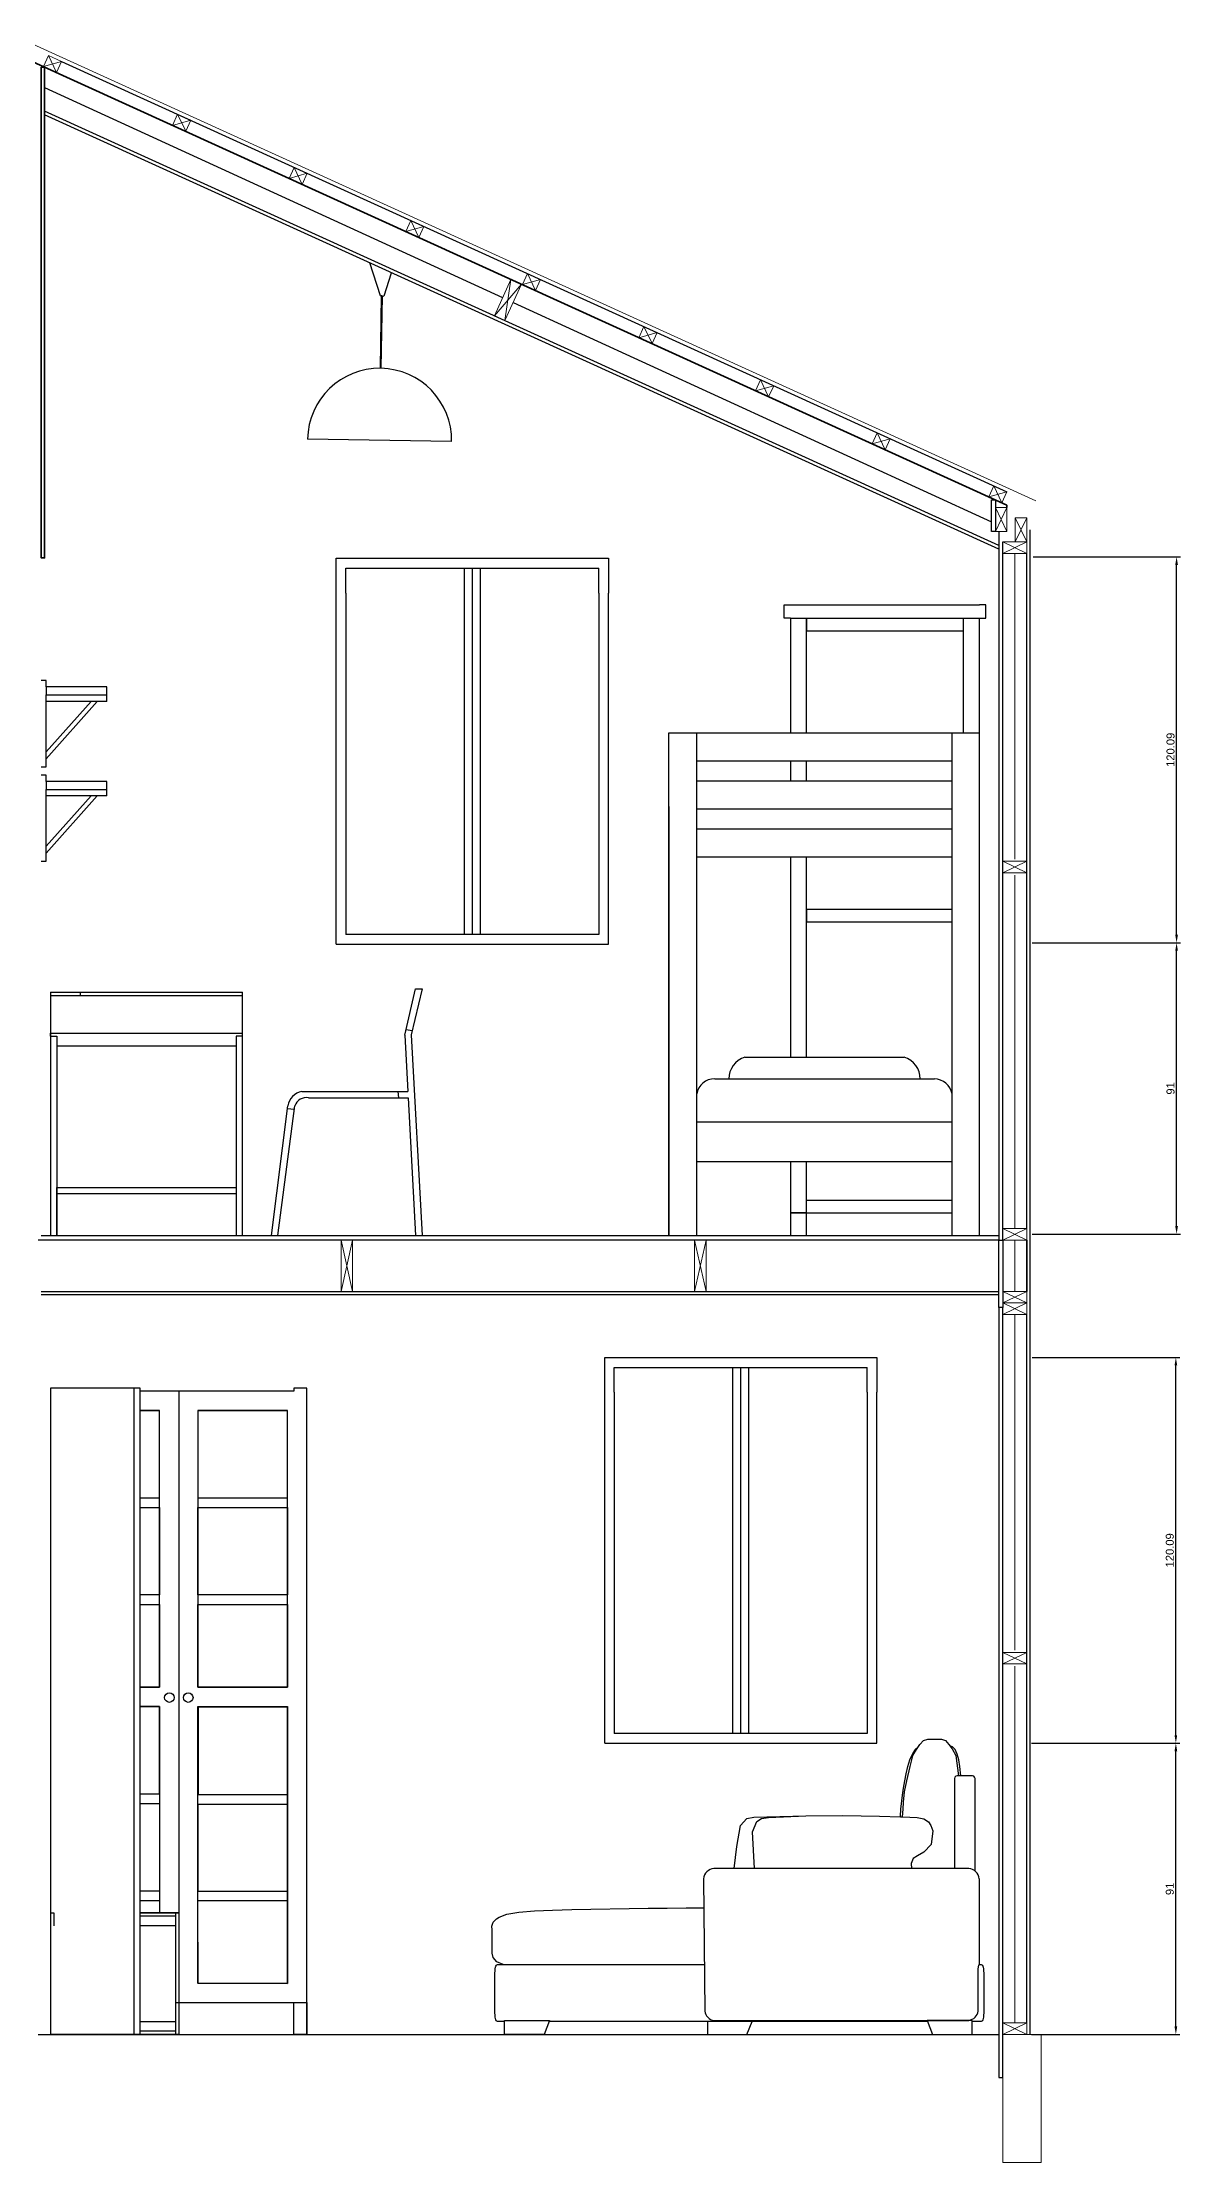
# Model space of a CAD drawing. Header units: inches. Extents: x 1841 to 3762, y 1077 to 2987.
# Drawn here: x 2364 to 2720, y 2281 to 2944 of the extents above; entities that cross this region are included whole.
import ezdxf

# ---------------------------------------------------------------- set-up
doc = ezdxf.new("R2010")
doc.units = ezdxf.units.IN
doc.header["$MEASUREMENT"] = 0
for name, color, linetype, lineweight in [('A-ANNO-SYMB', 3, 'Continuous', 18), ('A-DETL-MCUT', 4, 'Continuous', 25), ('A-ELEV-MBE1', 7, 'Continuous', 35), ('A-ELEV-MBE2', 4, 'Continuous', 25), ('A-SECT-MCUT', 7, 'Continuous', 35), ('A-WALL-PATT', 8, 'Continuous', 18), ('A-WALL-STUD', 3, 'Continuous', 18)]:
    doc.layers.add(name, color=color, linetype=linetype, lineweight=lineweight)
doc.layers.add('ANG010029 Angely Ludres Meridienne Object by Polantis 2012-T1', color=7, linetype='Continuous', true_color=0xf0dfcc)
doc.layers.add('ANG010029 Angely Ludres Meridienne Object by Polantis 2012-T2', color=7, linetype='Continuous', true_color=0x3b2222)
doc.styles.get("Standard").update_dxf_attribs({"font": 'Arial.ttf'})
doc.dimstyles.new('ISO-25', dxfattribs={"dimtxt": 2.5, "dimasz": 2.5, "dimexe": 1.25, "dimexo": 0.625, "dimtad": 1, "dimtxsty": 'Standard', "dimcen": 2.5, "dimadec": 0, "dimazin": 0, "dimtfac": 1, "dimtmove": 0, "dimatfit": 3, "dimfxl": 1, "dimarcsym": 0})

# ---------------------------------------------------------------- blocks, each defined once
blk = doc.blocks.new('*D20')
at = {"color": 0, "lineweight": -2, "transparency": 16777216}
for p, q in [((2673.22, 2412.46), (2719.55, 2412.46)), ((2718.3, 2323.96), (2718.3, 2409.96)), ((2673.22, 2321.46), (2719.55, 2321.46))]:
    blk.add_line(p, q, dxfattribs=at)
at = {"color": 0, "transparency": 16777216}
for points in [[(2717.89, 2409.96), (2718.72, 2409.96), (2718.3, 2412.46)], [(2717.89, 2323.96), (2718.72, 2323.96), (2718.3, 2321.46)]]:
    blk.add_solid(points, dxfattribs=at)
at = {"color": 0, "transparency": 16777216, "insert": (2716.41, 2366.96), "char_height": 2.5, "attachment_point": 5, "rotation": 90}
blk.add_mtext('91', dxfattribs=at)
blk = doc.blocks.new('*D21')
at = {"color": 0, "lineweight": -2, "transparency": 16777216}
for p, q in [((2673.45, 2533.04), (2719.55, 2533.04)), ((2718.3, 2414.96), (2718.3, 2530.54)), ((2673.22, 2412.46), (2719.55, 2412.46))]:
    blk.add_line(p, q, dxfattribs=at)
at = {"color": 0, "transparency": 16777216}
for points in [[(2717.89, 2530.54), (2718.72, 2530.54), (2718.3, 2533.04)], [(2717.89, 2414.96), (2718.72, 2414.96), (2718.3, 2412.46)]]:
    blk.add_solid(points, dxfattribs=at)
at = {"color": 0, "transparency": 16777216, "insert": (2716.41, 2472.75), "char_height": 2.5, "width": 10.1296, "attachment_point": 5, "rotation": 90}
blk.add_mtext('120.09', dxfattribs=at)
blk = doc.blocks.new('*D22')
at = {"color": 0, "lineweight": -2, "transparency": 16777216}
for p, q in [((2673.45, 2662.58), (2719.78, 2662.58)), ((2718.53, 2574.08), (2718.53, 2660.08)), ((2673.45, 2571.58), (2719.78, 2571.58))]:
    blk.add_line(p, q, dxfattribs=at)
at = {"color": 0, "transparency": 16777216}
for points in [[(2718.11, 2660.08), (2718.95, 2660.08), (2718.53, 2662.58)], [(2718.11, 2574.08), (2718.95, 2574.08), (2718.53, 2571.58)]]:
    blk.add_solid(points, dxfattribs=at)
at = {"color": 0, "transparency": 16777216, "insert": (2716.64, 2617.08), "char_height": 2.5, "attachment_point": 5, "rotation": 90}
blk.add_mtext('91', dxfattribs=at)
blk = doc.blocks.new('*D23')
at = {"color": 0, "lineweight": -2, "transparency": 16777216}
for p, q in [((2673.68, 2783.16), (2719.78, 2783.16)), ((2718.53, 2665.08), (2718.53, 2780.66)), ((2673.45, 2662.58), (2719.78, 2662.58))]:
    blk.add_line(p, q, dxfattribs=at)
at = {"color": 0, "transparency": 16777216}
for points in [[(2718.11, 2780.66), (2718.95, 2780.66), (2718.53, 2783.16)], [(2718.11, 2665.08), (2718.95, 2665.08), (2718.53, 2662.58)]]:
    blk.add_solid(points, dxfattribs=at)
at = {"color": 0, "transparency": 16777216, "insert": (2716.64, 2722.87), "char_height": 2.5, "width": 10.1296, "attachment_point": 5, "rotation": 90}
blk.add_mtext('120.09', dxfattribs=at)

msp = doc.modelspace()

# ---------------------------------------------------------------- linework, layer by layer
at = {"color": 0}
for p, q in [((2370.149, 2937.959), (2665.506, 2803.479)), ((2364.799, 2929.863), (2507.941, 2864.175)), ((2511.215, 2862.672), (2660.725, 2794.061)), ((2672.639, 2791.626), (2672.639, 2321.463)), ((2455.959, 2771.859), (2455.959, 2782.735)), ((2455.959, 2782.735), (2541.024, 2782.735)), ((2541.024, 2782.735), (2541.024, 2771.859)), ((2458.961, 2771.859), (2458.961, 2779.609)), ((2458.961, 2779.609), (2538.022, 2779.609)), ((2495.99, 2771.859), (2495.99, 2779.609)), ((2498.492, 2771.859), (2498.492, 2779.609)), ((2500.994, 2771.859), (2500.994, 2779.609)), ((2538.022, 2771.859), (2538.022, 2779.609)), ((2384.297, 2738.017), (2384.297, 2742.517)), ((2384.297, 2708.491), (2384.297, 2712.991)), ((2455.959, 2662.155), (2541.024, 2662.155)), ((2363.796, 2571.155), (2658.467, 2571.155)), ((2658.467, 2571.155), (2658.467, 2571.155)), ((2658.467, 2571.155), (2663.024, 2571.155)), ((2363.796, 2553.642), (2663.024, 2553.642)), ((2363.796, 2552.641), (2663.024, 2552.641)), ((2539.827, 2522.167), (2539.827, 2533.042)), ((2539.827, 2533.042), (2624.893, 2533.042)), ((2624.893, 2533.042), (2624.893, 2522.167)), ((2542.83, 2522.167), (2542.83, 2529.916)), ((2542.83, 2529.916), (2621.891, 2529.916)), ((2579.858, 2522.167), (2579.858, 2529.916)), ((2582.36, 2522.167), (2582.36, 2529.916)), ((2584.862, 2522.167), (2584.862, 2529.916)), ((2621.891, 2522.167), (2621.891, 2529.916)), ((2394.716, 2523.463), (2366.716, 2523.463)), ((2366.716, 2523.463), (2366.716, 2321.463)), ((2394.716, 2523.463), (2392.716, 2523.463)), ((2392.716, 2523.463), (2392.716, 2321.463)), ((2394.716, 2321.463), (2394.716, 2523.463)), ((2539.827, 2412.463), (2624.893, 2412.463)), ((2366.716, 2321.463), (2394.716, 2321.463))]:
    msp.add_line(p, q, dxfattribs=at)
for p, q in [((2469.747, 2864.693), (2466.446, 2875.003)), ((2473.16, 2871.804), (2470.781, 2864.675)), ((2469.73, 2842.086), (2470.114, 2864.686)), ((2470.264, 2864.684), (2469.747, 2864.693)), ((2469.747, 2864.693), (2470.264, 2864.684)), ((2470.03, 2842.081), (2470.414, 2864.681)), ((2470.264, 2864.684), (2470.781, 2864.675)), ((2491.995, 2819.206), (2447.002, 2819.969)), ((2595.896, 2764.041), (2595.896, 2768.155)), ((2595.896, 2768.155), (2656.896, 2768.155)), ((2597.896, 2764.041), (2595.896, 2764.041)), ((2597.896, 2764.041), (2597.896, 2728.155)), ((2597.896, 2764.041), (2656.896, 2764.041)), ((2602.896, 2728.155), (2602.896, 2764.041)), ((2602.896, 2764.041), (2602.896, 2760.041)), ((2651.896, 2728.155), (2651.896, 2764.041)), ((2658.896, 2768.155), (2656.896, 2768.155)), ((2656.896, 2571.155), (2656.896, 2764.041)), ((2656.896, 2764.041), (2658.896, 2764.041)), ((2658.896, 2764.041), (2658.896, 2768.155)), ((2602.896, 2760.041), (2651.896, 2760.041)), ((2365.297, 2744.517), (2363.797, 2744.517)), ((2365.297, 2742.517), (2365.297, 2744.517)), ((2384.297, 2742.517), (2365.297, 2742.517)), ((2365.297, 2742.517), (2365.297, 2740.017)), ((2365.297, 2740.017), (2384.297, 2740.017)), ((2365.297, 2723.017), (2365.297, 2740.017)), ((2384.297, 2738.017), (2365.297, 2738.017)), ((2381.297, 2738.017), (2365.297, 2720.09)), ((2379.356, 2738.017), (2365.297, 2722.265)), ((2365.297, 2717.571), (2365.297, 2723.017)), ((2559.896, 2571.155), (2559.896, 2728.155)), ((2559.896, 2728.155), (2656.896, 2728.155)), ((2568.604, 2571.155), (2568.604, 2728.155)), ((2648.41, 2571.155), (2648.41, 2728.155)), ((2656.896, 2571.155), (2656.896, 2728.155)), ((2363.797, 2717.571), (2365.297, 2717.571)), ((2568.604, 2719.447), (2648.41, 2719.447)), ((2597.896, 2719.447), (2597.896, 2713.155)), ((2602.896, 2713.155), (2602.896, 2719.447)), ((2365.297, 2714.991), (2363.797, 2714.991)), ((2365.297, 2712.991), (2365.297, 2714.991)), ((2384.297, 2712.991), (2365.297, 2712.991)), ((2365.297, 2712.991), (2365.297, 2710.491)), ((2365.297, 2710.491), (2384.297, 2710.491)), ((2365.297, 2693.491), (2365.297, 2710.491)), ((2568.604, 2713.155), (2648.41, 2713.155)), ((2384.297, 2708.491), (2365.297, 2708.491)), ((2381.297, 2708.491), (2365.297, 2690.564)), ((2379.356, 2708.491), (2365.297, 2692.74)), ((2559.896, 2705.117), (2559.896, 2571.155)), ((2568.604, 2704.447), (2648.41, 2704.447)), ((2568.604, 2698.155), (2648.41, 2698.155)), ((2365.297, 2688.046), (2365.297, 2693.491)), ((2363.797, 2688.046), (2365.297, 2688.046)), ((2568.604, 2689.447), (2648.41, 2689.447)), ((2597.896, 2689.447), (2597.896, 2626.798)), ((2602.896, 2626.798), (2602.896, 2689.447)), ((2602.896, 2673.098), (2648.41, 2673.098)), ((2602.896, 2673.098), (2602.896, 2669.098)), ((2602.896, 2669.098), (2648.41, 2669.098)), ((2366.659, 2647.155), (2426.659, 2647.155)), ((2366.659, 2647.155), (2366.659, 2571.155)), ((2366.659, 2647.155), (2366.659, 2646.155)), ((2366.659, 2646.155), (2426.659, 2646.155)), ((2376.086, 2646.155), (2376.086, 2647.155)), ((2426.659, 2571.155), (2426.659, 2647.155)), ((2477.423, 2633.763), (2480.724, 2648.155)), ((2482.749, 2648.155), (2479.396, 2633.79)), ((2480.724, 2648.155), (2482.749, 2648.155)), ((2366.659, 2633.389), (2366.659, 2634.389)), ((2366.659, 2634.389), (2426.659, 2634.389)), ((2366.659, 2633.389), (2368.659, 2633.389)), ((2368.659, 2633.389), (2368.659, 2571.155)), ((2368.659, 2633.389), (2368.659, 2630.389)), ((2368.659, 2630.389), (2424.659, 2630.389)), ((2426.659, 2633.389), (2424.659, 2633.389)), ((2424.659, 2633.389), (2424.659, 2571.155)), ((2477.423, 2633.763), (2478.332, 2616.155)), ((2477.829, 2635.532), (2479.709, 2635.132)), ((2479.396, 2633.79), (2482.749, 2571.155)), ((2583.604, 2626.798), (2633.41, 2626.798)), ((2574.196, 2620.037), (2642.854, 2620.037)), ((2435.749, 2571.155), (2440.868, 2611.645)), ((2437.749, 2571.155), (2442.971, 2611.645)), ((2440.767, 2610.844), (2442.838, 2610.608)), ((2445.171, 2616.155), (2478.332, 2616.155)), ((2447.306, 2614.156), (2478.438, 2614.156)), ((2475.229, 2616.155), (2475.373, 2614.156)), ((2478.438, 2614.156), (2480.734, 2571.155)), ((2568.604, 2606.598), (2648.41, 2606.598)), ((2568.604, 2594.193), (2648.41, 2594.193)), ((2597.896, 2594.193), (2597.896, 2571.155)), ((2602.896, 2578.155), (2602.896, 2594.193)), ((2368.659, 2571.155), (2368.659, 2586.155)), ((2368.659, 2586.155), (2424.659, 2586.155)), ((2424.659, 2584.155), (2368.659, 2584.155)), ((2424.659, 2586.155), (2424.659, 2584.155)), ((2602.896, 2578.155), (2597.896, 2578.155)), ((2597.896, 2578.155), (2648.41, 2578.155)), ((2602.896, 2578.155), (2602.896, 2582.155)), ((2602.896, 2582.155), (2648.41, 2582.155)), ((2602.896, 2571.155), (2602.896, 2578.155)), ((2656.896, 2571.155), (2656.896, 2578.155)), ((2366.659, 2571.155), (2368.659, 2571.155)), ((2424.659, 2571.155), (2426.659, 2571.155)), ((2435.749, 2571.155), (2437.749, 2571.155)), ((2480.734, 2571.155), (2482.749, 2571.155)), ((2559.896, 2571.155), (2568.604, 2571.155)), ((2597.896, 2571.155), (2602.896, 2571.155)), ((2601.808, 2571.155), (2660.808, 2571.155)), ((2648.41, 2571.155), (2656.896, 2571.155)), ((2655.808, 2571.155), (2660.808, 2571.155)), ((2394.716, 2516.463), (2400.716, 2516.463)), ((2412.751, 2516.463), (2440.751, 2516.463)), ((2394.716, 2423.961), (2400.716, 2423.961)), ((2412.756, 2423.808), (2440.756, 2423.808)), ((2440.756, 2337.444), (2440.716, 2416.463)), ((2366.716, 2359.463), (2366.716, 2321.463)), ((2366.716, 2359.463), (2367.716, 2359.463)), ((2367.716, 2359.463), (2367.716, 2355.463)), ((2394.716, 2359.463), (2406.716, 2359.463)), ((2406.716, 2359.463), (2394.716, 2359.463)), ((2405.716, 2358.463), (2394.716, 2358.463)), ((2406.716, 2359.463), (2405.716, 2359.463)), ((2405.716, 2359.463), (2405.716, 2321.463)), ((2406.716, 2359.463), (2406.716, 2321.463)), ((2406.716, 2359.463), (2406.716, 2358.463)), ((2406.716, 2359.463), (2406.716, 2340.463)), ((2406.716, 2358.463), (2406.716, 2355.463)), ((2405.716, 2355.463), (2394.716, 2355.463)), ((2405.716, 2325.463), (2394.716, 2325.463)), ((2406.716, 2321.463), (2366.716, 2321.463)), ((2405.716, 2322.463), (2394.716, 2322.463))]:
    msp.add_line(p, q)
for points in [[(2366.716, 2321.463), (2446.716, 2321.463), (2446.716, 2523.463), (2442.716, 2523.463), (2442.716, 2522.463), (2394.716, 2522.463)], [(2406.716, 2522.463), (2406.716, 2331.463)], [(2394.716, 2489.129), (2400.716, 2489.129), (2400.716, 2516.463), (2394.716, 2516.463)], [(2394.716, 2429.963), (2400.716, 2429.963), (2400.716, 2516.463)], [(2412.716, 2516.463), (2412.716, 2429.963), (2440.716, 2429.963), (2440.716, 2516.463)], [(2412.716, 2516.463), (2440.716, 2516.463)], [(2412.751, 2516.463), (2412.751, 2489.129), (2440.751, 2489.129), (2440.751, 2516.463), (2412.751, 2516.463)], [(2394.716, 2486.129), (2400.716, 2486.129), (2400.716, 2458.796), (2394.716, 2458.796)], [(2412.751, 2486.129), (2440.751, 2486.129), (2440.751, 2458.796), (2412.751, 2458.796), (2412.751, 2486.129)], [(2412.751, 2458.796), (2412.751, 2486.129)], [(2394.716, 2455.796), (2400.716, 2455.796), (2400.716, 2429.963), (2394.716, 2429.963)], [(2412.751, 2455.796), (2440.751, 2455.796), (2440.751, 2429.963), (2412.751, 2429.963), (2412.751, 2455.796)], [(2394.716, 2423.963), (2400.716, 2423.963)], [(2394.716, 2396.628), (2400.716, 2396.628), (2400.716, 2423.961), (2394.716, 2423.961)], [(2400.716, 2423.963), (2400.716, 2359.463)], [(2412.716, 2337.463), (2412.716, 2423.963), (2440.716, 2423.963), (2440.756, 2337.444)], [(2412.756, 2423.808), (2412.756, 2396.475), (2440.756, 2396.475), (2440.756, 2423.808), (2412.756, 2423.808)], [(2394.716, 2393.628), (2400.716, 2393.628), (2400.716, 2366.295), (2394.716, 2366.295)], [(2412.756, 2393.475), (2440.756, 2393.475), (2440.756, 2366.142), (2412.756, 2366.142), (2412.756, 2393.475)], [(2412.756, 2366.142), (2412.756, 2393.475)], [(2394.716, 2363.295), (2400.716, 2363.295), (2400.716, 2359.463)], [(2412.716, 2363.278), (2440.756, 2363.278), (2440.756, 2337.444), (2412.756, 2337.444), (2412.716, 2363.278)], [(2412.716, 2337.463), (2440.756, 2337.444)], [(2405.716, 2331.463), (2446.716, 2331.463)], [(2446.716, 2321.463), (2442.716, 2321.463), (2442.716, 2331.463), (2446.716, 2331.463), (2446.716, 2321.463)]]:
    msp.add_lwpolyline(points)
for centre in [(2403.819, 2426.736), (2409.702, 2426.736)]:
    msp.add_circle(centre, 1.5)
for centre, radius, start, end in [((2469.499, 2819.587), 22.5, 359.027784, 179.027784), ((2585.676, 2620.037), 7.072, 107.035739, 180), ((2631.59, 2620.222), 6.823, 358.440243, 74.524019), ((2574.04, 2614.541), 5.498, 88.36472, 171.31331), ((2642.667, 2614.173), 5.867, 11.784336, 88.168986), ((2446.363, 2610.711), 5.574, 102.352156, 170.354337), ((2446.7, 2610.205), 3.997, 81.276913, 158.882577)]:
    msp.add_arc(centre, radius, start, end)
at = {"layer": 'A-ANNO-SYMB', "color": 0}
msp.add_lwpolyline([(2674.522, 2800.707), (2360.047, 2943.915)], dxfattribs=at)
msp.add_lwpolyline([(2676.236, 2321.463), (2664.227, 2321.463), (2664.227, 2281.432), (2676.236, 2281.432)], close=True, dxfattribs=at)
at = {"layer": 'A-DETL-MCUT', "color": 0}
for points in [[(2660.725, 2801.021), (2661.925, 2801.021), (2661.925, 2791.125), (2660.725, 2791.125)], [(2663.024, 2569.654), (2664.225, 2569.654), (2664.225, 2548.638), (2663.024, 2548.638)]]:
    msp.add_lwpolyline(points, close=True, dxfattribs=at)
for points in [[(2663.024, 2791.125), (2663.024, 2569.654), (2664.226, 2569.654), (2664.226, 2787.823)], [(2663.022, 2548.638), (2663.022, 2308.052), (2664.224, 2308.052), (2664.225, 2548.638)]]:
    msp.add_lwpolyline(points, dxfattribs=at)
at = {"layer": 'A-ELEV-MBE1', "color": 0}
msp.add_line((2665.528, 2798.631), (2665.528, 2799.29), dxfattribs=at)
for points in [[(2665.528, 2799.29), (2360.044, 2938.381)], [(2671.735, 2569.654), (2671.735, 2553.642)]]:
    msp.add_lwpolyline(points, dxfattribs=at)
at = {"layer": 'A-ELEV-MBE2', "color": 0}
for p, q in [((2671.735, 2573.257), (2671.735, 2784.22)), ((2455.959, 2662.155), (2455.959, 2771.859)), ((2458.961, 2771.859), (2458.961, 2665.158)), ((2495.99, 2665.158), (2495.99, 2771.859)), ((2498.492, 2665.158), (2498.492, 2771.859)), ((2500.994, 2665.158), (2500.994, 2771.859)), ((2538.022, 2771.859), (2538.022, 2665.158)), ((2541.024, 2662.155), (2541.024, 2771.859)), ((2538.022, 2665.158), (2458.961, 2665.158)), ((2362.792, 2569.723), (2663.024, 2569.723)), ((2671.733, 2325.065), (2671.733, 2546.437)), ((2539.827, 2412.463), (2539.827, 2522.167)), ((2542.83, 2522.167), (2542.83, 2415.465)), ((2579.858, 2415.465), (2579.858, 2522.167)), ((2582.36, 2415.465), (2582.36, 2522.167)), ((2584.862, 2415.465), (2584.862, 2522.167)), ((2621.891, 2522.167), (2621.891, 2415.465)), ((2624.893, 2412.463), (2624.893, 2522.167)), ((2621.891, 2415.465), (2542.83, 2415.465)), ((2664.225, 2326.466), (2664.225, 2355.548)), ((2362.795, 2321.463), (2663.022, 2321.463))]:
    msp.add_line(p, q, dxfattribs=at)
for points in [[(2663.024, 2786.684), (2364.799, 2922.471)], [(2663.024, 2785.518), (2364.799, 2921.305)]]:
    msp.add_lwpolyline(points, dxfattribs=at)
at = {"layer": 'A-SECT-MCUT', "color": 0}
msp.add_line((2364.799, 2936.137), (2363.797, 2936.137), dxfattribs=at)
msp.add_lwpolyline([(2363.797, 2936.137), (2363.798, 2782.819), (2364.8, 2782.819), (2364.799, 2936.137)], dxfattribs=at)
at = {"layer": 'A-WALL-PATT', "color": 0, "ltscale": 0.1}
for p, q in [((2667.982, 2688.746), (2667.982, 2784.22)), ((2667.982, 2573.257), (2667.982, 2683.742)), ((2667.982, 2569.654), (2667.982, 2553.642)), ((2667.98, 2441.555), (2667.98, 2546.436)), ((2667.98, 2325.065), (2667.98, 2436.551))]:
    msp.add_line(p, q, dxfattribs=at)
at = {"layer": 'A-WALL-STUD', "color": 0}
for p, q in [((2364.474, 2936.364), (2370.149, 2937.959)), ((2368.573, 2934.498), (2366.05, 2939.825)), ((2404.805, 2918.001), (2410.48, 2919.596)), ((2408.904, 2916.135), (2406.381, 2921.462)), ((2441.238, 2901.413), (2446.912, 2903.007)), ((2445.336, 2899.546), (2442.814, 2904.874)), ((2477.67, 2884.824), (2483.344, 2886.419)), ((2481.769, 2882.958), (2479.246, 2888.285)), ((2510.512, 2869.871), (2508.644, 2856.976)), ((2514.102, 2868.236), (2519.777, 2869.831)), ((2518.201, 2866.37), (2515.678, 2871.697)), ((2505.365, 2858.469), (2513.791, 2868.378)), ((2550.534, 2851.648), (2556.209, 2853.243)), ((2554.633, 2849.782), (2552.11, 2855.109)), ((2586.967, 2835.06), (2592.641, 2836.655)), ((2591.065, 2833.194), (2588.542, 2838.521)), ((2623.399, 2818.472), (2629.073, 2820.067)), ((2627.497, 2816.606), (2624.975, 2821.933)), ((2659.831, 2801.884), (2665.506, 2803.479)), ((2663.93, 2800.017), (2661.407, 2805.345)), ((2661.925, 2791.125), (2665.528, 2798.631)), ((2661.925, 2798.631), (2665.528, 2791.125)), ((2671.735, 2787.823), (2668.132, 2795.328)), ((2671.735, 2795.328), (2668.132, 2787.823)), ((2664.229, 2787.823), (2671.735, 2784.22)), ((2671.735, 2787.823), (2664.229, 2784.22)), ((2664.229, 2684.443), (2671.735, 2688.046)), ((2671.735, 2684.443), (2664.229, 2688.046)), ((2664.229, 2569.654), (2671.735, 2573.257)), ((2671.735, 2569.654), (2664.229, 2573.257)), ((2664.229, 2550.039), (2671.735, 2553.642)), ((2671.735, 2550.039), (2664.229, 2553.642)), ((2664.229, 2546.436), (2671.735, 2550.039)), ((2671.735, 2546.436), (2664.229, 2550.039)), ((2664.227, 2437.252), (2671.733, 2440.855)), ((2671.733, 2437.252), (2664.227, 2440.855)), ((2664.227, 2321.463), (2671.733, 2325.065)), ((2671.733, 2321.463), (2664.227, 2325.065))]:
    msp.add_line(p, q, dxfattribs=at)
for points in [[(2368.573, 2934.498), (2364.474, 2936.364), (2366.05, 2939.825), (2370.149, 2937.959)], [(2408.904, 2916.135), (2404.805, 2918.001), (2406.381, 2921.462), (2410.48, 2919.596)], [(2445.336, 2899.546), (2441.238, 2901.413), (2442.814, 2904.874), (2446.912, 2903.007)], [(2481.769, 2882.958), (2477.67, 2884.824), (2479.246, 2888.285), (2483.344, 2886.419)], [(2513.791, 2868.378), (2510.512, 2869.871), (2505.365, 2858.469), (2508.644, 2856.976)], [(2518.201, 2866.37), (2514.102, 2868.236), (2515.678, 2871.697), (2519.777, 2869.831)], [(2554.633, 2849.782), (2550.534, 2851.648), (2552.11, 2855.109), (2556.209, 2853.243)], [(2591.065, 2833.194), (2586.967, 2835.06), (2588.542, 2838.521), (2592.641, 2836.655)], [(2627.497, 2816.606), (2623.399, 2818.472), (2624.975, 2821.933), (2629.073, 2820.067)], [(2663.93, 2800.017), (2659.831, 2801.884), (2661.407, 2805.345), (2665.506, 2803.479)], [(2661.925, 2791.125), (2661.925, 2798.631), (2665.528, 2798.631), (2665.528, 2791.125)], [(2671.735, 2787.823), (2671.735, 2795.328), (2668.132, 2795.328), (2668.132, 2787.823)], [(2664.229, 2787.823), (2671.735, 2787.823), (2671.735, 2784.22), (2664.229, 2784.22)], [(2664.229, 2684.443), (2671.735, 2684.443), (2671.735, 2688.046), (2664.229, 2688.046)], [(2664.229, 2569.654), (2671.735, 2569.654), (2671.735, 2573.257), (2664.229, 2573.257)], [(2664.229, 2550.039), (2671.735, 2550.039), (2671.735, 2553.642), (2664.229, 2553.642)], [(2664.229, 2546.436), (2671.735, 2546.436), (2671.735, 2550.039), (2664.229, 2550.039)], [(2664.227, 2437.252), (2671.733, 2437.252), (2671.733, 2440.855), (2664.227, 2440.855)], [(2664.227, 2321.463), (2671.733, 2321.463), (2671.733, 2325.065), (2664.227, 2325.065)]]:
    msp.add_lwpolyline(points, close=True, dxfattribs=at)
for points in [[(2461.062, 2569.654), (2461.062, 2553.642), (2457.459, 2553.642), (2457.459, 2569.654), (2461.062, 2569.654)], [(2457.459, 2569.654), (2461.062, 2553.642)], [(2461.062, 2569.654), (2457.459, 2553.642)], [(2571.498, 2569.654), (2571.498, 2553.642), (2567.895, 2553.642), (2567.895, 2569.654), (2571.498, 2569.654)], [(2567.895, 2569.654), (2571.498, 2553.642)], [(2571.498, 2569.654), (2567.895, 2553.642)]]:
    msp.add_lwpolyline(points, dxfattribs=at)
at = {"layer": 'ANG010029 Angely Ludres Meridienne Object by Polantis 2012-T1', "color": 0}
for p, q in [((2653.604, 2373.32), (2573.955, 2373.32)), ((2570.747, 2370.111), (2571.148, 2328.777)), ((2656.812, 2370.111), (2656.812, 2343.319)), ((2656.53, 2339.834), (2656.548, 2341.358)), ((2656.532, 2328.777), (2656.53, 2339.834)), ((2656.548, 2341.358), (2656.571, 2341.957)), ((2656.571, 2341.957), (2656.691, 2343.101)), ((2656.691, 2343.101), (2656.812, 2343.319)), ((2640.655, 2325.543), (2522.524, 2325.543)), ((2573.955, 2325.876), (2653.604, 2325.876))]:
    msp.add_line(p, q, dxfattribs=at)
for points in [[(2632.869, 2389.428), (2633.05, 2391.817), (2633.217, 2394.03), (2633.462, 2397.251), (2634.257, 2400.699), (2635.289, 2405.179), (2635.774, 2407.284), (2636.087, 2408.639), (2637.22, 2410.53), (2638.349, 2412.089), (2639.498, 2413.289), (2640.774, 2413.728), (2645.045, 2413.728), (2646.288, 2413.289), (2647.337, 2412.089), (2648.428, 2410.748), (2649.52, 2408.639), (2650.401, 2402.31)], [(2651.082, 2402.31), (2650.778, 2405.164), (2650.447, 2407.268), (2649.986, 2409.095), (2649.365, 2410.504), (2648.549, 2411.35), (2647.71, 2411.631)], [(2632.221, 2389.452), (2632.228, 2389.639), (2632.382, 2391.838), (2632.874, 2396.254), (2633.212, 2398.472), (2633.612, 2400.694), (2634.073, 2402.926), (2634.596, 2405.164), (2635.226, 2407.268), (2635.973, 2409.095), (2636.825, 2410.504), (2637.793, 2411.35)], [(2655.54, 2372.558), (2655.54, 2401.477), (2655.429, 2401.894), (2655.124, 2402.199), (2654.708, 2402.31), (2649.989, 2402.31), (2649.573, 2402.199), (2649.268, 2401.894), (2649.156, 2401.477), (2649.156, 2373.32)], [(2580.254, 2373.32), (2581.106, 2380.178), (2582.293, 2386.741), (2584.194, 2388.903), (2586.403, 2389.317), (2602.663, 2389.744), (2614.199, 2389.87)], [(2586.658, 2373.32), (2586.013, 2384.76), (2587.366, 2387.99), (2588.81, 2388.903), (2591.014, 2389.295), (2602.663, 2389.744)], [(2614.199, 2389.87), (2625.729, 2389.694), (2632.221, 2389.452), (2632.869, 2389.428), (2637.476, 2389.256), (2639.603, 2388.865), (2641.018, 2387.906), (2641.756, 2386.745), (2642.32, 2385.059), (2641.792, 2380.873), (2639.509, 2378.415), (2637.577, 2377.33), (2636.236, 2376.427), (2635.565, 2374.895), (2635.747, 2373.32)], [(2508.07, 2343.319), (2506.095, 2344.204), (2504.997, 2345.47), (2504.656, 2346.908), (2504.656, 2350.016), (2504.656, 2354.142), (2504.609, 2355.323), (2504.936, 2356.52), (2506.022, 2357.556), (2506.903, 2358.102), (2509.24, 2359.051), (2513.03, 2359.685), (2517.917, 2360.089), (2523.531, 2360.331), (2529.517, 2360.482), (2553.388, 2360.908), (2559.337, 2360.969), (2565.278, 2361.014), (2570.835, 2361.014)], [(2508.549, 2325.543), (2506.322, 2325.543), (2506.137, 2325.597), (2505.977, 2325.761), (2505.841, 2326.033), (2505.73, 2326.414), (2505.643, 2326.904), (2505.581, 2327.503), (2505.544, 2328.211), (2505.532, 2329.028), (2505.532, 2339.834), (2505.544, 2340.65), (2505.581, 2341.358), (2505.643, 2341.957), (2505.73, 2342.448), (2505.841, 2342.829), (2505.977, 2343.101), (2506.137, 2343.264), (2506.322, 2343.319), (2571.007, 2343.319)], [(2656.812, 2343.319), (2657.506, 2343.319), (2657.691, 2343.264), (2657.852, 2343.101), (2657.987, 2342.829), (2658.099, 2342.448), (2658.185, 2341.957), (2658.247, 2341.358), (2658.284, 2340.65), (2658.296, 2339.834), (2658.296, 2329.028), (2658.284, 2328.211), (2658.247, 2327.503), (2658.185, 2326.904), (2658.099, 2326.414), (2657.987, 2326.033), (2657.852, 2325.761), (2657.691, 2325.597), (2657.506, 2325.543), (2654.629, 2325.543)]]:
    msp.add_lwpolyline(points, dxfattribs=at)
for centre, radius, start, end in [((2574.249, 2369.818), 3.514, 94.791895, 175.207905), ((2653.31, 2369.818), 3.514, 4.792018, 85.20821), ((2574.31, 2329.028), 3.172, 184.539856, 263.573783), ((2653.159, 2329.253), 3.407, 277.504644, 351.968513)]:
    msp.add_arc(centre, radius, start, end, dxfattribs=at)
at = {"layer": 'ANG010029 Angely Ludres Meridienne Object by Polantis 2012-T2', "color": 0}
for points in [[(2520.869, 2321.406), (2508.549, 2321.406), (2508.549, 2325.761), (2508.549, 2325.806), (2522.629, 2325.806), (2520.869, 2321.406)], [(2571.909, 2325.543), (2571.909, 2321.406), (2584.229, 2321.406), (2585.884, 2325.543)], [(2654.629, 2321.406), (2654.629, 2325.806), (2640.549, 2325.806), (2642.309, 2321.406), (2654.629, 2321.406)]]:
    msp.add_lwpolyline(points, dxfattribs=at)

# ---------------------------------------------------------------- dimensions: what is measured, and where the dimension line sits
at = {"color": 3}
for base, p1, p2, picture, middle in [((2718.532, 2783.163), (2672.821, 2662.583), (2673.054, 2783.163), '*D23', (2716.64, 2722.873)), ((2718.303, 2533.042), (2672.592, 2412.463), (2672.825, 2533.042), '*D21', (2716.411, 2472.752))]:
    dim = msp.add_linear_dim(base=base, p1=p1, p2=p2, angle=90, text='120.09', dimstyle='ISO-25', dxfattribs=at)
    dim.commit()
    dim.dimension.update_dxf_attribs({"geometry": picture, "text_midpoint": middle})
for base, p1, p2, picture, middle in [((2718.532, 2662.583), (2672.822, 2571.583), (2672.821, 2662.583), '*D22', (2716.64, 2617.083)), ((2718.303, 2412.463), (2672.594, 2321.463), (2672.592, 2412.463), '*D20', (2716.411, 2366.963))]:
    dim = msp.add_linear_dim(base=base, p1=p1, p2=p2, angle=90, dimstyle='ISO-25', dxfattribs=at)
    dim.commit()
    dim.dimension.update_dxf_attribs({"geometry": picture, "text_midpoint": middle})

doc.saveas('drawing.dxf')
